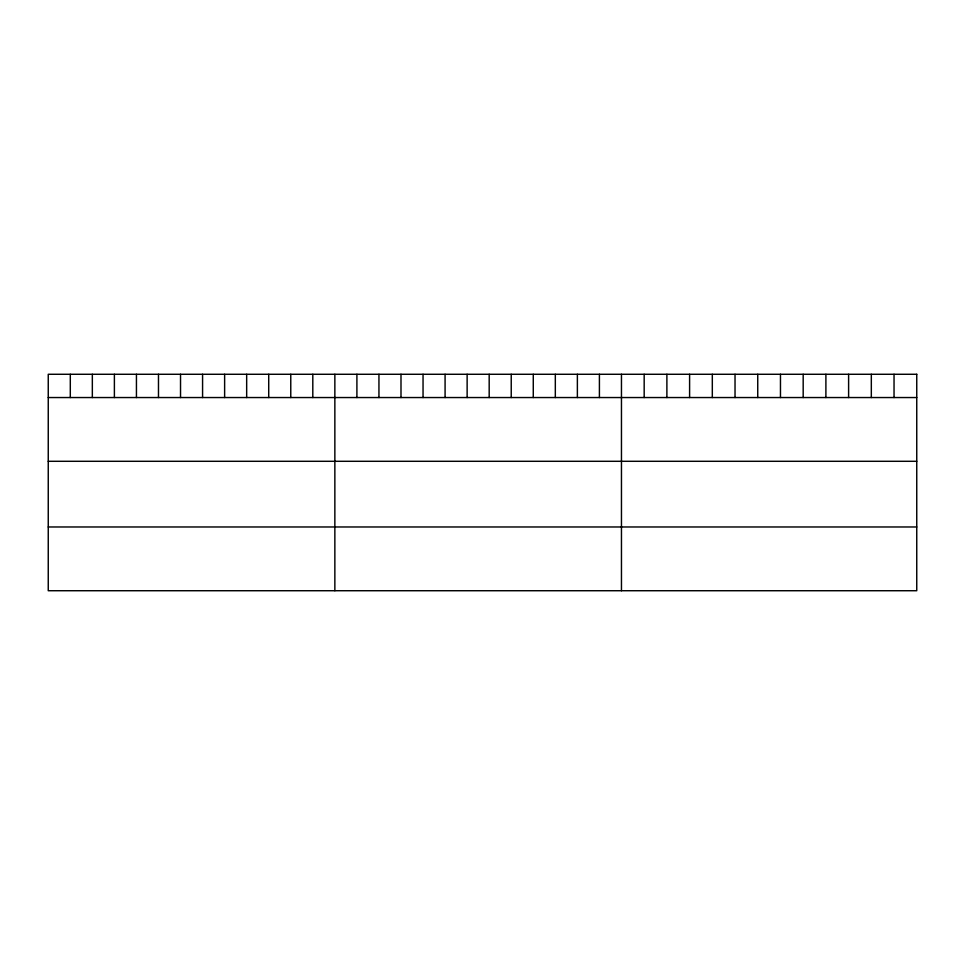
<?xml version="1.0" encoding="UTF-8"?>
<svg xmlns="http://www.w3.org/2000/svg" width="965" height="965" viewBox="0 0 965 965"><rect width="100%" height="100%" fill="white"/><g stroke="black" fill="none" stroke-linecap="round" stroke-linejoin="round"><path stroke-width="1.45" d="M48.25 397.544L916.75 397.544M48.25 461.294L916.75 461.294M48.25 526.974L916.75 526.974M894.036 374.275L894.036 397.544M871.323 374.275L871.323 397.544M848.609 374.275L848.609 397.544M825.895 374.275L825.895 397.544M803.182 374.275L803.182 397.544M780.468 374.275L780.468 397.544M757.742 374.275L757.742 397.544M735.028 374.275L735.028 397.544M712.315 374.275L712.315 397.544M689.601 374.275L689.601 397.544M666.887 374.275L666.887 397.544M644.174 374.275L644.174 397.544M621.46 374.275L621.46 590.725M599.41 374.275L599.41 397.544M577.372 374.275L577.372 397.544M555.321 374.275L555.321 397.544M533.271 374.275L533.271 397.544M511.233 374.275L511.233 397.544M489.183 374.275L489.183 397.544M467.132 374.275L467.132 397.544M445.082 374.275L445.082 397.544M423.044 374.275L423.044 397.544M400.994 374.275L400.994 397.544M378.943 374.275L378.943 397.544M356.905 374.275L356.905 397.544M334.855 374.275L334.855 590.725M312.805 374.275L312.805 397.544M290.767 374.275L290.767 397.544M268.716 374.275L268.716 397.544M246.666 374.275L246.666 397.544M224.628 374.275L224.628 397.544M202.578 374.275L202.578 397.544M180.527 374.275L180.527 397.544M158.477 374.275L158.477 397.544M136.439 374.275L136.439 397.544M114.389 374.275L114.389 397.544M92.338 374.275L92.338 397.544M70.3 374.275L70.3 397.544M916.75 374.275L48.25 374.275L48.25 590.725L916.75 590.725L916.75 374.275"/></g></svg>
